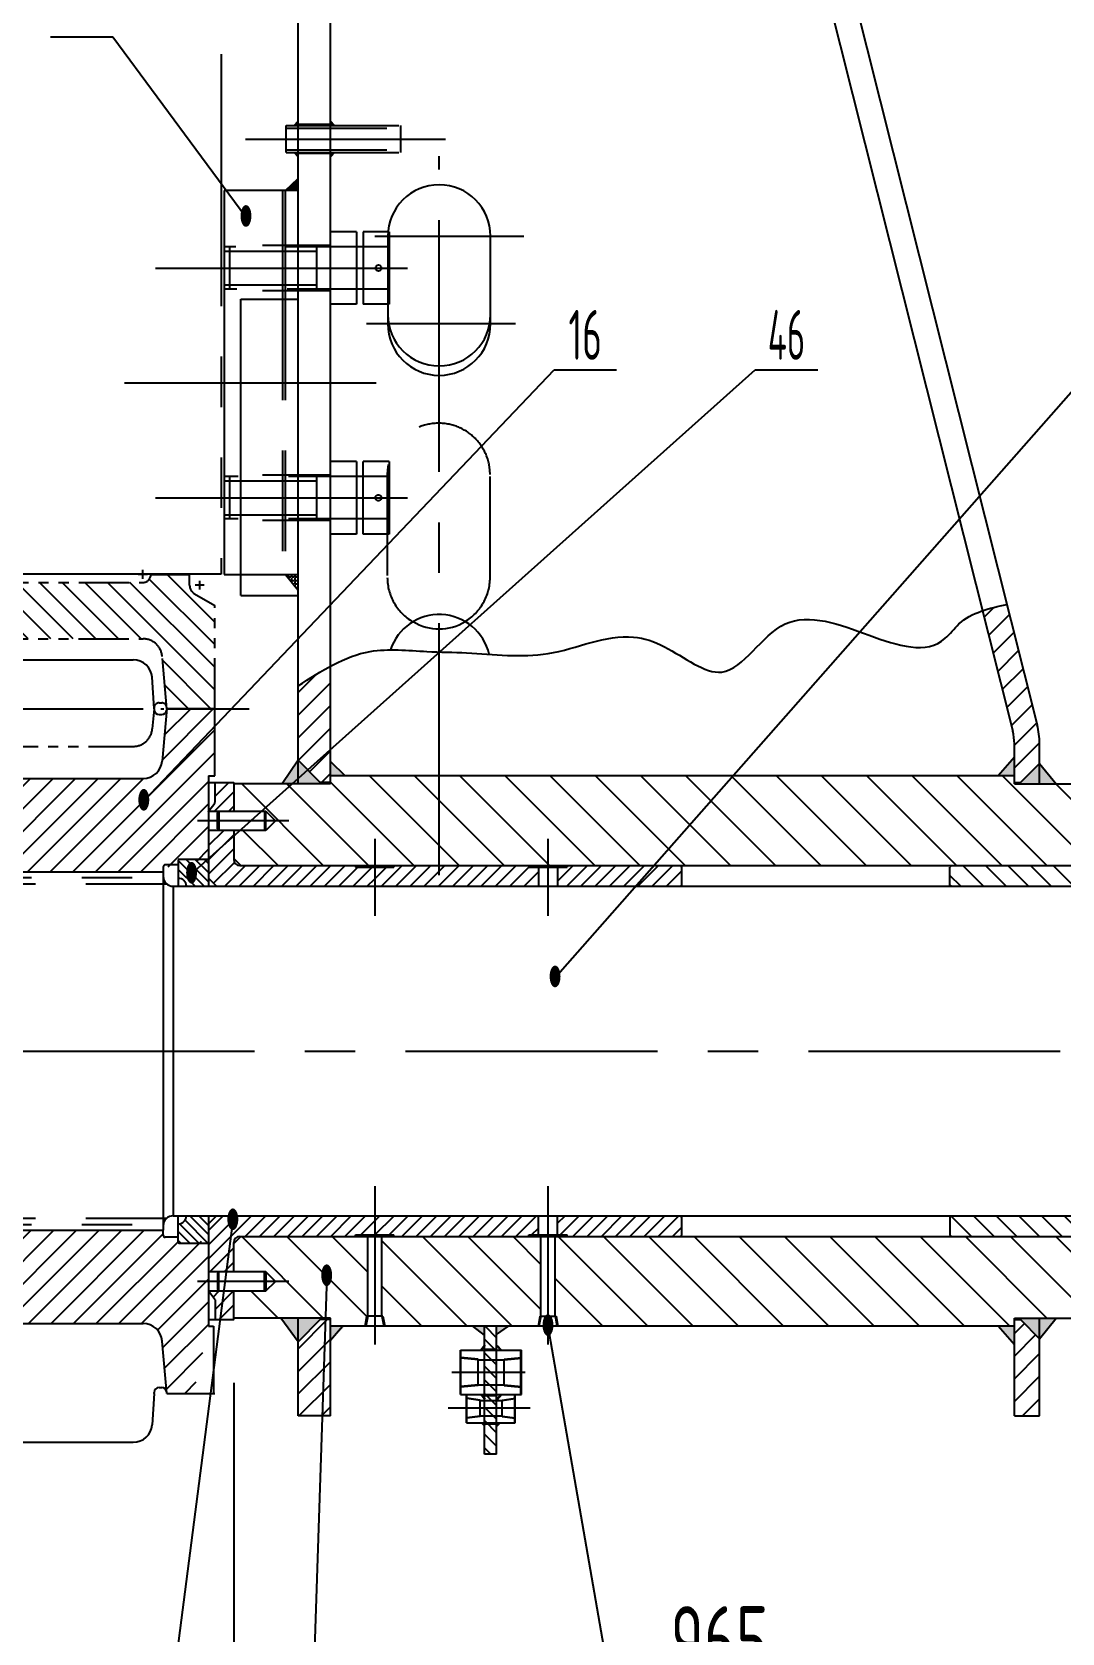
# Model space of a CAD drawing. Header units: millimetres. Extents: x 0 to 13784, y 0 to 6952.
# Drawn here: x 5673 to 6695, y 2333 to 3922 of the extents above; entities that cross this region are included whole.
import ezdxf
from ezdxf.enums import TextEntityAlignment as Align

# ---------------------------------------------------------------- set-up
doc = ezdxf.new("R2010")
doc.units = ezdxf.units.MM
doc.header["$LTSCALE"] = 200
for name, pattern in [('F', [0.75, 0.5, -0.25]), ('G', [2, 1.25, -0.25, 0.25, -0.25]), ('K', [2.5, 1.25, -0.25, 0.25, -0.25, 0.25, -0.25])]:
    doc.linetypes.add(name, pattern=pattern)
for name, color, linetype in [('01', 7, 'Continuous'), ('02', 1, 'Continuous'), ('04', 2, 'F'), ('05', 142, 'G'), ('07', 6, 'K'), ('08', 1, 'Continuous'), ('11', 3, 'Continuous')]:
    doc.layers.add(name, color=color, linetype=linetype)
doc.styles.get("Standard").update_dxf_attribs({"font": 'isocp', "width": 0.707, "bigfont": 'intecad.shx'})
doc.dimstyles.new('INTE', dxfattribs={"dimscale": 20, "dimtxt": 3.5, "dimasz": 3, "dimexe": 3, "dimexo": 0, "dimgap": 1, "dimtad": 1, "dimdec": 1, "dimdsep": 46, "dimtxsty": 'Standard', "dimcen": 0, "dimclrd": 1, "dimclre": 1, "dimclrt": 3, "dimaunit": 1, "dimadec": 0, "dimazin": 0, "dimtfac": 1, "dimtdec": 1, "dimtmove": 0, "dimatfit": 0, "dimfxl": 1, "dimarcsym": 0})
pattern_1 = [(45, (5289.451, 1947.818), (-7.07107, 7.07107), [])]
pattern_2 = [(45, (2050.437, 816.606), (-11.22532, 11.22532), [])]

# ---------------------------------------------------------------- blocks, each defined once
blk = doc.blocks.new('*D224')
at = {"layer": '08', "color": 1, "lineweight": -2}
for p, q in [((1247.4, 2937.9), (1247.4, 5372.2)), ((7138.9, 3240.5), (7138.9, 5372.2)), ((7078.9, 5312.2), (1307.4, 5312.2))]:
    blk.add_line(p, q, dxfattribs=at)
at = {"layer": '08', "color": 1}
for points in [[(1307.4, 5322.2), (1307.4, 5302.2), (1247.4, 5312.2)], [(7078.9, 5322.2), (7078.9, 5302.2), (7138.9, 5312.2)]]:
    blk.add_solid(points, dxfattribs=at)
at = {"layer": 'Defpoints', "color": 0}
for p in [(1247.4, 5312.2), (7138.9, 3240.5), (1247.4, 2937.9)]:
    blk.add_point(p, dxfattribs=at)
at = {"layer": '08', "color": 3, "insert": (4193.1, 5367.2), "char_height": 70, "attachment_point": 5}
blk.add_mtext('5891.5', dxfattribs=at)
blk = doc.blocks.new('*D217')
at = {"layer": '08', "color": 1, "lineweight": -2}
for p, q in [((5872.9, 2581.3), (5872.9, 2209.7)), ((6837.9, 2580.5), (6837.9, 2209.7)), ((6777.9, 2269.7), (5932.9, 2269.7))]:
    blk.add_line(p, q, dxfattribs=at)
at = {"layer": '08', "color": 1}
for points in [[(5932.9, 2279.7), (5932.9, 2259.7), (5872.9, 2269.7)], [(6777.9, 2279.7), (6777.9, 2259.7), (6837.9, 2269.7)]]:
    blk.add_solid(points, dxfattribs=at)
at = {"layer": 'Defpoints', "color": 0}
for p in [(5872.9, 2581.3), (6837.9, 2580.5), (5872.9, 2269.7)]:
    blk.add_point(p, dxfattribs=at)
at = {"layer": '08', "color": 3, "insert": (6355.4, 2324.7), "char_height": 70, "attachment_point": 5}
blk.add_mtext('965', dxfattribs=at)
blk = doc.blocks.new('ertr')
at = {"layer": '02', "linetype": 'Continuous'}
h = blk.add_hatch(dxfattribs=at)
h.set_pattern_fill('ANSI31', color=1, scale=5, angle=90, style=0)
h.set_pattern_definition([(135, (0, 7.99), (-11.22532, -11.22532), [])])
h.paths.add_polyline_path([(5341.3, 3262.1, -0.388879), (5360.3, 3279.4), (5492.4, 3279.4), (5492.4, 3335.4), (5360.6, 3335.4, -0.414214), (5352.6, 3343.4), (5314.2, 3343.4), (5314.2, 3332.7, -0.267949), (5309.2, 3324), (5289.2, 3312.4), (5289.2, 3210.1), (5336.8, 3210.1)])
h.paths.add_polyline_path([(5624.5, 3279.4, -0.388879), (5643.4, 3262.1), (5648, 3210.1), (5695.6, 3210.1), (5695.6, 3312.4), (5675.6, 3324, -0.267949), (5670.6, 3332.7), (5670.6, 3343.4), (5632.2, 3343.4, -0.414214), (5624.2, 3335.4), (5492.4, 3335.4), (5492.4, 3279.4)])
at = {"layer": '07', "color": 6, "linetype": 'K', "ltscale": 0.2}
for p, q in [((5304.2, 3328.3), (5304.2, 3337)), ((5352.6, 3343.4), (5314.2, 3343.4)), ((5314.2, 3332.7), (5314.2, 3343.4)), ((5352.6, 3343.4), (5352.6, 3343.4)), ((5632.2, 3343.4), (5632.2, 3343.4)), ((5632.2, 3343.4), (5670.6, 3343.4)), ((5670.6, 3332.7), (5670.6, 3343.4)), ((5680.6, 3328.3), (5680.6, 3337)), ((5309.2, 3324), (5289.2, 3312.4)), ((5299.8, 3332.7), (5308.5, 3332.7)), ((5360.6, 3335.4), (5624.2, 3335.4)), ((5675.6, 3324), (5695.6, 3312.4)), ((5684.9, 3332.7), (5676.2, 3332.7)), ((5289.2, 3210.1), (5289.2, 3312.4)), ((5695.6, 3210.1), (5695.6, 3312.4)), ((5360.3, 3279.4), (5624.5, 3279.4)), ((5336.8, 3210.1), (5341.3, 3262.1)), ((5648, 3210.1), (5643.4, 3262.1)), ((5336.8, 3210.1), (5289.2, 3210.1)), ((5344.5, 3215.9), (5341.9, 3215.9)), ((5349.5, 3210.1), (5349.5, 3210.9)), ((5349.5, 3210.1), (5351.2, 3190.1)), ((5349.5, 3210.1), (5351.2, 3190.1)), ((5635.3, 3210.1), (5633.5, 3190.1)), ((5635.3, 3210.1), (5635.3, 3210.9)), ((5640.3, 3215.9), (5642.9, 3215.9)), ((5648, 3210.1), (5695.6, 3210.1)), ((5370.2, 3172.7), (5614.6, 3172.7))]:
    blk.add_line(p, q, dxfattribs=at)
at = {"layer": '07', "color": 6, "linetype": 'K'}
for p, q in [((5628.7, 3343.4), (5619.6, 3343.4)), ((5624.2, 3338.9), (5624.2, 3348)), ((5336.8, 3210.1), (5336.8, 3214.4)), ((5349.5, 3210.1), (5349.5, 3201.9))]:
    blk.add_line(p, q, dxfattribs=at)
at = {"layer": '07', "color": 6, "linetype": 'K', "ltscale": 0.2}
for centre, radius, start, end in [((5360.6, 3343.4), 8, 180, 270), ((5624.2, 3343.4), 8, 270, 0), ((5304.2, 3332.7), 10, 300, 0), ((5680.6, 3332.7), 10, 180, 240), ((5360.3, 3260.4), 19, 90, 175), ((5624.5, 3260.4), 19, 5, 90), ((5341.9, 3210.9), 5, 90, 175), ((5344.5, 3210.9), 5, 0, 90), ((5640.3, 3210.9), 5, 90, 180), ((5642.9, 3210.9), 5, 5, 90), ((5370.2, 3191.7), 19, 185, 270), ((5370.2, 3191.7), 19, 185, 270), ((5614.6, 3191.7), 19, 270, 355)]:
    blk.add_arc(centre, radius, start, end, dxfattribs=at)

msp = doc.modelspace()

# ---------------------------------------------------------------- hatches: boundary and pattern name
at = {"layer": '01'}
for points in [[(5936.88, 3828.91), (5936.88, 3833.15), (5932.88, 3828.91)], [(5968.88, 3833.15), (5972.88, 3828.91), (5968.88, 3828.91)], [(5936.88, 3797.87), (5932.88, 3802.11), (5936.88, 3802.11)], [(5968.88, 3797.87), (5972.88, 3802.11), (5968.88, 3802.11)], [(5936.88, 3764.51), (5936.88, 3776.38), (5924.38, 3764.51)], [(5936.88, 3199.01), (5920.89, 3175.51), (5936.88, 3175.51)], [(5936.88, 3199.01), (5920.89, 3175.51), (5936.88, 3175.51)], [(6672.88, 3196.01), (6672.88, 3175.51), (6689.46, 3175.51)], [(6672.88, 3196.01), (6672.88, 3175.51), (6689.46, 3175.51)], [(5936.88, 2622.01), (5920.89, 2645.51), (5936.88, 2645.51)], [(5936.88, 2622.01), (5920.89, 2645.51), (5936.88, 2645.51)], [(6672.88, 2625.01), (6672.88, 2645.51), (6689.46, 2645.51)], [(6672.88, 2625.01), (6672.88, 2645.51), (6689.46, 2645.51)], [(6121.88, 2538.55), (6118.9, 2541.57), (6121.88, 2541.57)], [(6122.45, 2538.55), (6119.47, 2541.57), (6122.45, 2541.57)], [(6133.88, 2538.55), (6136.86, 2541.57), (6133.88, 2541.57)], [(6134.45, 2538.55), (6137.43, 2541.57), (6134.45, 2541.57)]]:
    msp.add_hatch(color=256, dxfattribs=at).paths.add_polyline_path(points)
h = msp.add_hatch(color=256, dxfattribs=at)
h.paths.add_polyline_path([(5936.88, 3175.51), (5958.88, 3175.51), (5958.88, 3177.01), (5936.88, 3199.01)])
h.paths.add_polyline_path([(5983.42, 3183.51), (5968.88, 3197.68), (5968.88, 3183.51)])
h = msp.add_hatch(color=256, dxfattribs=at)
h.paths.add_polyline_path([(6631.73, 3183.51), (6647.88, 3183.51), (6647.88, 3202.02)])
h.paths.add_polyline_path([(6672.88, 3196.01), (6653.88, 3177.01), (6653.88, 3175.51), (6672.88, 3175.51)])
h = msp.add_hatch(color=256, dxfattribs=at)
h.paths.add_polyline_path([(5936.88, 2645.51), (5958.88, 2645.51), (5958.88, 2644.01), (5936.88, 2622.01)])
h.paths.add_polyline_path([(5983.42, 2637.51), (5968.88, 2623.34), (5968.88, 2637.51)])
h = msp.add_hatch(color=256, dxfattribs=at)
h.paths.add_polyline_path([(6121.88, 2628.64), (6121.88, 2637.51), (6110.26, 2637.51)])
h.paths.add_polyline_path([(6133.88, 2629.36), (6145.82, 2637.51), (6133.88, 2637.51)])
h = msp.add_hatch(color=256, dxfattribs=at)
h.paths.add_polyline_path([(6631.73, 2637.51), (6647.88, 2637.51), (6647.88, 2619.01)])
h.paths.add_polyline_path([(6672.88, 2625.01), (6653.88, 2644.01), (6653.88, 2645.51), (6672.88, 2645.51)])
h = msp.add_hatch(color=256, dxfattribs=at)
h.paths.add_polyline_path([(6118.14, 2613.68), (6121.88, 2613.68), (6121.88, 2618.35)])
h.paths.add_polyline_path([(6133.88, 2613.68), (6138.15, 2613.68), (6133.88, 2618.46)])
h = msp.add_hatch(color=256, dxfattribs=at)
h.paths.add_polyline_path([(6118.71, 2613.68), (6122.45, 2613.68), (6122.45, 2618.35)])
h.paths.add_polyline_path([(6134.45, 2613.68), (6138.72, 2613.68), (6134.45, 2618.46)])
h = msp.add_hatch(color=256, dxfattribs=at)
h.paths.add_polyline_path([(6121.88, 2565), (6118.14, 2569.68), (6121.88, 2569.68)])
h.paths.add_polyline_path([(6133.88, 2564.9), (6133.88, 2569.68), (6138.15, 2569.68)])
h = msp.add_hatch(color=256, dxfattribs=at)
h.paths.add_polyline_path([(6122.45, 2565), (6118.71, 2569.68), (6122.45, 2569.68)])
h.paths.add_polyline_path([(6134.45, 2564.9), (6134.45, 2569.68), (6138.72, 2569.68)])
at = {"layer": '02'}
h = msp.add_hatch(dxfattribs=at)
h.set_pattern_fill('LINE', color=256, scale=5, angle=45, style=0)
h.set_pattern_definition(pattern_2)
edge = h.paths.add_edge_path()
edge.add_spline(control_points=[(6640.47, 3353.68), (6632.23, 3351.88), (6623.99, 3350.09), (6616.26, 3347.46)], knot_values=[722.0198542, 722.0198542, 722.0198542, 722.0198542, 746.2220326, 746.2220326, 746.2220326, 746.2220326], degree=3, periodic=0)
edge.add_line((6616.26, 3347.46), (6646.34, 3227.96))
edge.add_arc((6596.88, 3215.51), 51, 0, 14.13, ccw=False)
edge.add_line((6647.88, 3215.51), (6647.88, 3177.01))
edge.add_line((6647.88, 3177.01), (6653.88, 3177.01))
edge.add_line((6653.88, 3177.01), (6672.88, 3196.01))
edge.add_line((6672.88, 3196.01), (6672.88, 3215.51))
edge.add_arc((6596.88, 3215.51), 76, 360, 374.13)
edge.add_line((6670.58, 3234.07), (6640.47, 3353.68))
h.paths.add_polyline_path([(6672.88, 2625.01), (6653.88, 2644.01), (6647.88, 2644.01), (6647.88, 2548.51), (6672.88, 2548.51)])
h = msp.add_hatch(dxfattribs=at)
h.set_pattern_fill('LINE', color=256, scale=5, angle=45, style=0)
h.set_pattern_definition(pattern_2)
edge = h.paths.add_edge_path()
edge.add_line((5936.88, 3199.01), (5958.88, 3177.01))
edge.add_line((5958.88, 3177.01), (5968.88, 3177.01))
edge.add_line((5968.88, 3177.01), (5968.88, 3292.38))
edge.add_spline(control_points=[(5968.88, 3292.38), (5958.06, 3286.56), (5947.47, 3279.72), (5936.88, 3272.88)], knot_values=[0, 0, 0, 0, 36.4338943, 36.4338943, 36.4338943, 36.4338943], degree=3, periodic=0)
edge.add_line((5936.88, 3272.88), (5936.88, 3199.01))
h.paths.add_polyline_path([(5968.88, 2644.01), (5958.88, 2644.01), (5936.88, 2622.01), (5936.88, 2548.51), (5968.88, 2548.51)])
at = {"layer": '02', "linetype": 'Continuous'}
h = msp.add_hatch(dxfattribs=at)
h.set_pattern_fill('LINE', color=1, scale=5, angle=45, style=0)
h.set_pattern_definition([(45, (158.504, 48.115), (-11.22532, 11.22532), [])])
h.paths.add_polyline_path([(5650.88, 3088.31), (5650.88, 3180.91), (5518.76, 3180.91, -0.3888787), (5499.83, 3198.26), (5495.29, 3250.21), (5447.68, 3250.21), (5447.68, 3183.51), (5453.88, 3183.51), (5453.88, 3093.31), (5456.88, 3093.31, -0.4142136), (5458.88, 3091.31), (5458.88, 3088.31)])
h.paths.add_polyline_path([(5802.88, 3088.31), (5802.88, 3091.31, -0.4142136), (5804.88, 3093.31), (5817.88, 3093.31), (5817.88, 3099.01), (5847.88, 3099.01), (5847.88, 3183.51), (5854.08, 3183.51), (5854.08, 3250.21), (5806.48, 3250.21), (5801.93, 3198.26, -0.3888787), (5783, 3180.91), (5650.88, 3180.91), (5650.88, 3111.82), (5650.88, 3088.31)])
h.paths.add_polyline_path([(5650.88, 2732.71), (5650.88, 2640.11), (5783, 2640.11, -0.3888787), (5801.93, 2622.77), (5806.48, 2570.75), (5833.13, 2570.75), (5848.24, 2637.51), (5847.88, 2637.51), (5847.88, 2722.01), (5817.88, 2722.01), (5817.88, 2727.71), (5804.88, 2727.71, -0.4142136), (5802.88, 2729.71), (5802.88, 2732.71)])
h.paths.add_polyline_path([(5458.88, 2732.71), (5458.88, 2729.71, -0.4142136), (5456.88, 2727.71), (5453.88, 2727.71), (5453.88, 2637.51), (5448.88, 2637.51), (5448.88, 2570.75), (5495.28, 2570.75), (5499.83, 2622.77, -0.3888787), (5518.76, 2640.11), (5650.88, 2640.11), (5650.88, 2732.71)])
h = msp.add_hatch(dxfattribs=at)
h.set_pattern_fill('LINE', color=1, scale=10, angle=135, style=0)
h.set_pattern_definition([(135, (4303.322, 1789.51), (-22.45064, -22.45064), [])])
h.paths.add_polyline_path([(6830.88, 3094.51), (6837.88, 3101.51), (6837.88, 3129.51), (6805.88, 3129.51), (6796.22, 3139.01), (6805.88, 3148.51), (6837.88, 3148.51), (6837.88, 3175.51), (6806.88, 3175.51), (6647.88, 3175.51), (6647.88, 3183.51), (5968.88, 3183.51), (5968.88, 3175.51), (5872.88, 3175.51), (5872.88, 3148.51), (5904.88, 3148.51), (5914.54, 3139.01), (5904.88, 3129.51), (5872.88, 3129.51), (5872.88, 3101.51), (5879.88, 3094.51)])
h.paths.add_polyline_path([(6647.88, 2637.51), (6647.88, 2645.51), (6710, 2645.51), (6711.71, 2655.51), (6712.88, 2655.51), (6712.88, 2726.51), (6191.88, 2726.51), (6191.88, 2647.51), (6193.06, 2647.51), (6194.76, 2637.51)])
h.paths.add_polyline_path([(6133.88, 2637.51), (6175, 2637.51), (6176.71, 2647.51), (6177.88, 2647.51), (6177.88, 2726.51), (6019.88, 2726.51), (6019.88, 2647.51), (6021.06, 2647.51), (6022.76, 2637.51)])
h.paths.add_polyline_path([(6005.88, 2726.51), (5879.88, 2726.51), (5872.88, 2719.51), (5872.88, 2691.51), (5904.88, 2691.51), (5914.54, 2682.01), (5904.88, 2672.51), (5872.88, 2672.51), (5872.88, 2645.51), (5968.88, 2645.51), (5968.88, 2637.51), (6003, 2637.51), (6004.71, 2647.51), (6005.88, 2647.51)])
h.paths.add_polyline_path([(6796.22, 2682.01), (6805.88, 2691.51), (6837.88, 2691.51), (6837.88, 2719.51), (6830.88, 2726.51), (6726.88, 2726.51), (6726.88, 2655.51), (6728.06, 2655.51), (6729.76, 2645.51), (6806.88, 2645.51), (6837.88, 2645.51), (6837.88, 2672.51), (6805.88, 2672.51)])
h.paths.add_polyline_path([(6728.06, 2655.51), (6726.88, 2655.51), (6728.8, 2645.51), (6729.76, 2645.51)], flags=16)
h.paths.add_polyline_path([(6710, 2645.51), (6710.96, 2645.51), (6712.88, 2655.51), (6711.71, 2655.51)], flags=16)
h.paths.add_polyline_path([(6193.8, 2637.51), (6194.76, 2637.51), (6193.06, 2647.51), (6191.88, 2647.51)])
h.paths.add_polyline_path([(6175, 2637.51), (6175.96, 2637.51), (6177.88, 2647.51), (6176.71, 2647.51)])
h.paths.add_polyline_path([(6003, 2637.51), (6003.96, 2637.51), (6005.88, 2647.51), (6004.71, 2647.51)])
h.paths.add_polyline_path([(6021.06, 2647.51), (6019.88, 2647.51), (6021.8, 2637.51), (6022.76, 2637.51)], flags=16)
h = msp.add_hatch(dxfattribs=at)
h.set_pattern_fill('_USER', color=1, scale=10, angle=45, style=0, pattern_type=0)
h.set_pattern_definition(pattern_1)
h.paths.add_polyline_path([(5878.88, 3094.51, -0.4142136), (5872.88, 3100.51), (5872.88, 3129.51), (5847.88, 3129.51), (5847.88, 3082.01), (5855.88, 3074.01), (6012.88, 3074.01), (6012.88, 3093.01), (5993.88, 3093.01), (5993.88, 3094.51)])
h.paths.add_polyline_path([(5854.38, 3157), (5848.09, 3148.78, 0.0770717), (5847.94, 3148.51), (5872.88, 3148.51), (5872.88, 3177.01), (5854.38, 3177.01)])
h = msp.add_hatch(dxfattribs=at)
h.set_pattern_fill('LINE', color=1, scale=5, angle=45, style=0)
h.set_pattern_definition([(135, (7421.313, 1820.806), (11.22532, 11.22532), [])])
h.paths.add_polyline_path([(6738.88, 2726.51), (6738.88, 2728.01), (6719.88, 2728.01), (6719.88, 2747.01), (6854.88, 2747.01), (6862.88, 2739.01), (6862.88, 2691.51), (6837.88, 2691.51), (6837.88, 2720.51, 0.4142136), (6831.88, 2726.51)])
h.paths.add_polyline_path([(6856.38, 2644.01), (6837.88, 2644.01), (6837.88, 2672.51), (6862.82, 2672.51, -0.0770717), (6862.68, 2672.24), (6856.38, 2664.02)])
h.paths.add_polyline_path([(6585.38, 2726.51), (6583.88, 2728.01), (6583.88, 2745.51), (6585.38, 2747.01), (6719.88, 2747.01), (6719.88, 2728.01), (6700.88, 2728.01), (6700.88, 2726.51)])
h.paths.add_polyline_path([(6585.38, 3074.01), (6583.88, 3075.51), (6583.88, 3093.01), (6585.38, 3094.51), (6697.88, 3094.51), (6700.88, 3094.51), (6700.88, 3093.01), (6719.88, 3093.01), (6719.88, 3074.01)])
h.paths.add_polyline_path([(6719.88, 3074.01), (6719.88, 3093.01), (6738.88, 3093.01), (6738.88, 3094.51), (6831.88, 3094.51, 0.4142136), (6837.88, 3100.51), (6837.88, 3129.51), (6862.88, 3129.51), (6862.88, 3082.01), (6854.88, 3074.01)])
h.paths.add_polyline_path([(6856.38, 3157), (6862.68, 3148.78, -0.0770717), (6862.82, 3148.51), (6837.88, 3148.51), (6837.88, 3177.01), (6856.38, 3177.01)])
at = {"layer": '02'}
h = msp.add_hatch(dxfattribs=at)
h.set_pattern_fill('LINE', color=256, scale=2, angle=135, style=0)
h.set_pattern_definition([(135, (158.504, 48.115), (-4.490128, -4.490128), [])])
h.paths.add_polyline_path([(5847.88, 3101.01), (5818.88, 3101.01), (5817.88, 3100.01), (5817.88, 3082.01, -0.4142136), (5825.88, 3074.01), (5847.88, 3074.01)])
h.paths.add_polyline_path([(5825.88, 2747.01, -0.4142136), (5817.88, 2739.01), (5817.88, 2721.01), (5818.88, 2720.01), (5847.88, 2720.01), (5847.88, 2747.01)])
at = {"layer": '02', "linetype": 'Continuous'}
h = msp.add_hatch(dxfattribs=at)
h.set_pattern_fill('_USER', color=1, scale=10, angle=45, style=0, pattern_type=0)
h.set_pattern_definition(pattern_1)
h.paths.add_polyline_path([(6165.88, 2726.51), (6165.88, 2728.01), (6175.38, 2728.01), (6175.38, 2747.01), (6012.88, 2747.01), (6012.88, 2728.01), (6031.88, 2728.01), (6031.88, 2726.51)])
h.paths.add_polyline_path([(6316.38, 2726.51), (6317.88, 2728.01), (6317.88, 2745.51), (6316.38, 2747.01), (6194.38, 2747.01), (6194.38, 2728.01), (6203.88, 2728.01), (6203.88, 2726.51)])
h.paths.add_polyline_path([(5993.88, 2726.51), (5993.88, 2728.01), (6012.88, 2728.01), (6012.88, 2747.01), (5855.88, 2747.01), (5847.88, 2739.01), (5847.88, 2691.51), (5872.88, 2691.51), (5872.88, 2720.51, -0.4142136), (5878.88, 2726.51)])
h.paths.add_polyline_path([(5854.38, 2644.01), (5872.88, 2644.01), (5872.88, 2672.51), (5847.94, 2672.51, 0.0770717), (5848.09, 2672.24), (5854.38, 2664.02)])
h.paths.add_polyline_path([(6031.88, 3094.51), (6031.88, 3093.01), (6012.88, 3093.01), (6012.88, 3074.01), (6175.38, 3074.01), (6175.38, 3093.01), (6165.88, 3093.01), (6165.88, 3094.51)])
h.paths.add_polyline_path([(6203.88, 3094.51), (6203.88, 3093.01), (6194.38, 3093.01), (6194.38, 3074.01), (6316.38, 3074.01), (6317.88, 3075.51), (6317.88, 3093.01), (6316.38, 3094.51)])
h = msp.add_hatch(dxfattribs=at)
h.set_pattern_fill('LINE', color=1, scale=3, angle=135, style=0)
h.set_pattern_definition([(135, (4303.322, 1789.509), (-6.73519, -6.73519), [])])
h.paths.add_polyline_path([(6133.88, 2637.51), (6121.88, 2637.51), (6121.88, 2591.68), (6133.88, 2591.68)])
h.paths.add_polyline_path([(6133.88, 2591.68), (6121.88, 2591.68), (6121.88, 2556.07), (6133.88, 2556.07)])
h.paths.add_polyline_path([(6121.88, 2510.51), (6133.88, 2510.51), (6133.88, 2556.07), (6121.88, 2556.07)])
at = {"layer": '04', "linetype": 'F'}
h = msp.add_hatch(dxfattribs=at)
h.set_pattern_fill('ANGLE', color=2, scale=0.5, style=0)
h.set_pattern_definition([(0, (3091.1442, 213.251), (0, 3.4925), [2.54, -0.9525]), (90, (3091.1442, 213.251), (-3.4925, 2e-16), [2.54, -0.9525])])
h.paths.add_polyline_path([(5936.88, 3368), (5936.88, 3383.51), (5924.38, 3383.51)])

# ---------------------------------------------------------------- linework, layer by layer
for p, q in [((5528.66, 3298.74), (5773.1, 3298.74)), ((5793.78, 3250.27), (5792.03, 3281.4)), ((5793.78, 3250.27), (5793.78, 3249.41)), ((5798.78, 3244.41), (5801.39, 3244.41)), ((5806.48, 3250.27), (5801.93, 3198.26)), ((5806.48, 3250.27), (5854.08, 3250.27)), ((5518.76, 3180.91), (5783, 3180.91)), ((5518.76, 2640.11), (5783, 2640.11)), ((5806.48, 2570.75), (5801.93, 2622.77)), ((5798.78, 2576.61), (5801.39, 2576.61)), ((5793.78, 2570.75), (5792.03, 2539.63)), ((5793.78, 2570.75), (5793.78, 2571.61)), ((5806.48, 2570.75), (5854.08, 2570.75)), ((5528.66, 2522.28), (5773.1, 2522.28))]:
    msp.add_line(p, q)
for centre, radius, start, end in [((5773.1, 3279.74), 19, 5, 90), ((5798.78, 3249.41), 5, 180, 270), ((5801.39, 3249.41), 5, 270, 355), ((5783, 3199.91), 19, 270, 355), ((5783, 2621.11), 19, 5, 90), ((5798.78, 2571.61), 5, 90, 180), ((5801.39, 2571.61), 5, 5, 90), ((5773.1, 2541.28), 19, 270, 355)]:
    msp.add_arc(centre, radius, start, end)
at = {"layer": '01'}
for p, q in [((6274.25, 4808.45), (6670.58, 3234.07)), ((6252.81, 4791.19), (6646.34, 3227.96)), ((5932.88, 3828.91), (5936.88, 3833.15)), ((5972.88, 3828.91), (5968.88, 3833.15)), ((5932.88, 3802.11), (5936.88, 3797.87)), ((5972.88, 3802.11), (5968.88, 3797.87)), ((5924.38, 3764.51), (5936.88, 3776.38)), ((6025.88, 3719.1), (6025.88, 3632)), ((6127.88, 3632), (6127.88, 3719.1)), ((5879.88, 3656.5), (5936.88, 3656.5)), ((5879.88, 3362.5), (5936.88, 3362.5)), ((6647.88, 3175.51), (6647.88, 3215.51)), ((6672.88, 3175.51), (6672.88, 3215.51)), ((5936.88, 3199.01), (5920.89, 3175.51)), ((6672.88, 3196.01), (6689.46, 3175.51)), ((5856.88, 3146.92), (5858.11, 3148.51)), ((5858.11, 3148.51), (5858.11, 3129.51)), ((5903.29, 3148.51), (5903.29, 3129.51)), ((5903.29, 3148.51), (5904.88, 3147.14)), ((5856.88, 3131.1), (5858.11, 3129.51)), ((5903.29, 3129.51), (5904.88, 3130.89)), ((5817.88, 3100.01), (5818.88, 3101.01)), ((5802.88, 3088.31), (5802.88, 2732.71)), ((5812.88, 3074.01), (5812.88, 2747.01)), ((5802.88, 2727.71), (5802.88, 2732.71)), ((5817.88, 2721.01), (5818.88, 2720.01)), ((5856.88, 2689.92), (5858.11, 2691.51)), ((5858.11, 2672.51), (5858.11, 2691.51)), ((5903.29, 2672.51), (5903.29, 2691.51)), ((5903.29, 2691.51), (5904.88, 2690.14)), ((5856.88, 2674.1), (5858.11, 2672.51)), ((5903.29, 2672.51), (5904.88, 2673.89)), ((6121.88, 2628.64), (6110.26, 2637.51)), ((6133.88, 2629.36), (6145.82, 2637.51)), ((6647.88, 2548.51), (6647.88, 2645.51)), ((6672.88, 2548.51), (6672.88, 2645.51)), ((6672.88, 2625.01), (6689.46, 2645.51)), ((6097.88, 2569.68), (6097.88, 2613.68)), ((6098.45, 2569.68), (6098.45, 2613.68)), ((6121.88, 2618.35), (6118.14, 2613.68)), ((6122.45, 2618.35), (6118.71, 2613.68)), ((6133.88, 2618.46), (6138.15, 2613.68)), ((6134.45, 2618.46), (6138.72, 2613.68)), ((6157.88, 2569.68), (6157.88, 2613.68)), ((6158.45, 2569.68), (6158.45, 2613.68)), ((6103.88, 2541.57), (6103.88, 2569.68)), ((6104.45, 2541.57), (6104.45, 2569.68)), ((6121.88, 2565), (6118.14, 2569.68)), ((6122.45, 2565), (6118.71, 2569.68)), ((6133.88, 2564.9), (6138.15, 2569.68)), ((6134.45, 2564.9), (6138.72, 2569.68)), ((6151.88, 2541.57), (6151.88, 2569.68)), ((6152.45, 2541.57), (6152.45, 2569.68)), ((6647.88, 2548.51), (6672.88, 2548.51)), ((6121.88, 2538.55), (6118.9, 2541.57)), ((6122.45, 2538.55), (6119.47, 2541.57)), ((6133.88, 2538.55), (6136.86, 2541.57)), ((6134.45, 2538.55), (6137.43, 2541.57)), ((6133.88, 2510.51), (6121.88, 2510.51))]:
    msp.add_line(p, q, dxfattribs=at)
at = {"layer": '01', "color": 7, "linetype": 'Continuous'}
for p, q in [((5936.88, 3175.51), (5936.88, 4405.51)), ((5968.88, 3175.51), (5968.88, 4405.51)), ((5924.88, 3828.91), (5936.88, 3828.91)), ((5924.88, 3802.11), (5924.88, 3828.91)), ((5924.88, 3802.11), (5936.88, 3802.11)), ((5863.38, 3764.51), (5863.38, 3383.51)), ((5936.88, 3764.51), (5863.38, 3764.51)), ((5921.38, 3764.51), (5921.38, 3656.5)), ((5923.88, 3764.51), (5923.88, 3656.5)), ((6027.38, 3723.52), (6026.07, 3723.52)), ((6027.38, 3723.52), (6027.38, 3651.5)), ((6025.88, 3708.51), (6027.38, 3708.51)), ((5879.88, 3362.5), (5879.88, 3656.5)), ((6025.88, 3666.51), (6027.38, 3666.51)), ((6027.38, 3651.5), (6025.88, 3651.5)), ((5863.38, 3383.51), (5879.88, 3383.51)), ((5854.08, 3183.51), (5854.08, 3258.2)), ((5847.88, 3183.51), (5847.88, 3074.01)), ((5847.88, 3183.51), (5854.08, 3183.51)), ((6647.88, 3183.51), (5968.88, 3183.51)), ((5847.88, 3177.01), (5872.88, 3177.01)), ((5854.38, 3157.51), (5854.38, 3177.01)), ((5872.88, 3177.01), (5872.88, 3148.51)), ((5968.88, 3175.51), (5872.88, 3175.51)), ((6647.88, 3175.51), (6806.88, 3175.51)), ((5847.94, 3148.51), (5904.88, 3148.51)), ((5848.09, 3148.78), (5854.07, 3156.6)), ((5856.88, 3131.1), (5856.88, 3146.92)), ((5904.88, 3129.51), (5904.88, 3148.51)), ((5904.88, 3148.51), (5914.54, 3139.01)), ((5914.54, 3139.01), (5904.88, 3129.51)), ((5904.88, 3129.51), (5847.88, 3129.51)), ((5872.88, 3129.51), (5872.88, 3100.51)), ((5817.88, 3100.01), (5817.88, 3074.01)), ((5818.88, 3101.01), (5847.88, 3101.01)), ((5879.88, 3094.51), (5872.88, 3101.51)), ((5448.88, 3088.31), (5802.88, 3088.31)), ((5802.88, 3093.31), (5802.88, 3088.31)), ((5817.88, 3095.31), (5804.88, 3095.31)), ((5847.88, 3082.01), (5855.88, 3074.01)), ((5878.88, 3094.51), (6831.88, 3094.51)), ((5993.88, 3094.51), (5993.88, 3093.01)), ((5993.88, 3093.01), (6031.88, 3093.01)), ((6031.88, 3094.51), (6031.88, 3093.01)), ((6165.88, 3094.51), (6165.88, 3093.01)), ((6165.88, 3093.01), (6203.88, 3093.01)), ((6175.38, 3093.01), (6175.38, 3074.01)), ((6194.38, 3093.01), (6194.38, 3074.01)), ((6203.88, 3094.51), (6203.88, 3093.01)), ((6316.38, 3094.51), (6317.88, 3093.01)), ((6317.88, 3074.01), (6317.88, 3093.01)), ((6585.38, 3094.51), (6583.88, 3093.01)), ((6583.88, 3074.01), (6583.88, 3093.01)), ((5812.88, 3074.01), (6878.88, 3074.01)), ((6316.38, 3074.01), (6317.88, 3075.51)), ((6585.38, 3074.01), (6583.88, 3075.51)), ((5448.88, 2732.71), (5802.88, 2732.71)), ((5812.88, 2747.01), (6878.88, 2747.01)), ((5817.88, 2721.01), (5817.88, 2747.01)), ((5847.88, 2747.01), (5847.88, 2637.51)), ((5847.88, 2739.01), (5855.88, 2747.01)), ((6175.38, 2728.01), (6175.38, 2747.01)), ((6194.38, 2728.01), (6194.38, 2747.01)), ((6316.38, 2747.01), (6317.88, 2745.51)), ((6317.88, 2728.01), (6317.88, 2747.01)), ((6585.38, 2747.01), (6583.88, 2745.51)), ((6583.88, 2747.01), (6583.88, 2728.01)), ((5817.88, 2725.71), (5804.88, 2725.71)), ((5818.88, 2720.01), (5847.88, 2720.01)), ((5879.88, 2726.51), (5872.88, 2719.51)), ((5872.88, 2691.51), (5872.88, 2720.51)), ((5878.88, 2726.51), (6831.88, 2726.51)), ((5993.88, 2726.51), (5993.88, 2728.01)), ((5993.88, 2728.01), (6031.88, 2728.01)), ((6005.88, 2647.51), (6005.88, 2726.51)), ((6019.88, 2647.51), (6019.88, 2726.51)), ((6031.88, 2726.51), (6031.88, 2728.01)), ((6165.88, 2728.01), (6203.88, 2728.01)), ((6165.88, 2726.51), (6165.88, 2728.01)), ((6177.88, 2647.51), (6177.88, 2726.51)), ((6191.88, 2647.51), (6191.88, 2726.51)), ((6203.88, 2726.51), (6203.88, 2728.01)), ((6316.38, 2726.51), (6317.88, 2728.01)), ((6585.38, 2726.51), (6583.88, 2728.01)), ((5904.88, 2691.51), (5847.88, 2691.51)), ((5856.88, 2689.92), (5856.88, 2674.1)), ((5904.88, 2691.51), (5904.88, 2672.51)), ((5914.54, 2682.01), (5904.88, 2691.51)), ((5847.94, 2672.51), (5904.88, 2672.51)), ((5848.09, 2672.24), (5854.07, 2664.42)), ((5872.88, 2644.01), (5872.88, 2672.51)), ((5904.88, 2672.51), (5914.54, 2682.01)), ((5854.38, 2663.51), (5854.38, 2644.01)), ((5847.88, 2644.01), (5872.88, 2644.01)), ((5847.88, 2637.51), (5852.88, 2637.51)), ((5852.88, 2637.51), (5852.88, 2570.75)), ((5968.88, 2645.51), (5872.88, 2645.51)), ((5936.88, 2622.01), (5919.8, 2645.51)), ((5936.88, 2548.51), (5936.88, 2645.51)), ((5968.88, 2548.51), (5968.88, 2645.51)), ((6647.88, 2637.51), (5968.88, 2637.51)), ((6005.88, 2647.51), (6003.96, 2637.51)), ((6021.06, 2647.51), (6004.71, 2647.51)), ((6019.88, 2647.51), (6021.8, 2637.51)), ((6121.88, 2510.51), (6121.88, 2637.51)), ((6133.88, 2510.51), (6133.88, 2637.51)), ((6177.88, 2647.51), (6175.96, 2637.51)), ((6176.71, 2647.51), (6193.06, 2647.51)), ((6191.88, 2647.51), (6193.8, 2637.51)), ((6647.88, 2645.51), (6806.88, 2645.51)), ((6097.88, 2613.68), (6122.45, 2613.68)), ((6133.88, 2613.68), (6158.45, 2613.68)), ((6097.88, 2569.68), (6122.45, 2569.68)), ((6133.88, 2569.68), (6158.45, 2569.68)), ((5968.88, 2548.51), (5936.88, 2548.51)), ((6103.88, 2541.57), (6122.45, 2541.57)), ((6133.88, 2541.57), (6152.45, 2541.57))]:
    msp.add_line(p, q, dxfattribs=at)
msp.add_circle((6016.65, 3687.51), 3, dxfattribs=at)
at = {"layer": '01'}
for centre, radius, start, end in [((6076.88, 3719.1), 51, 0, 180), ((6076.88, 3641.37), 51, 180, 0), ((6076.88, 3632), 51, 180, 0), ((6076.88, 3292.69), 51, 13.03608, 161.79919), ((6076.88, 3380.51), 51, 239.43179, 300.56821), ((6596.88, 3215.51), 51, 0, 14.13), ((6596.88, 3215.51), 51, 0, 14.13), ((6596.88, 3215.51), 76, 0, 14.13), ((6596.88, 3215.51), 76, 0, 14.13), ((5812.88, 3084.01), 10, 180, 270), ((5817.88, 3074.01), 8, 0, 90), ((5812.88, 2737.01), 10, 90, 180), ((5817.88, 2747.01), 8, 270, 0)]:
    msp.add_arc(centre, radius, start, end, dxfattribs=at)
at = {"layer": '01', "color": 7, "linetype": 'Continuous'}
for centre, radius, start, end in [((5848.88, 3148.17), 1, 142.56799, 180), ((5852.88, 3157.51), 1.5, 322.56799, 0), ((5818.88, 3100.01), 1, 90, 180), ((5878.88, 3100.51), 6, 180, 270), ((5804.88, 3093.31), 2, 90, 180), ((5804.88, 2727.71), 2, 180, 270), ((5818.88, 2721.01), 1, 180, 270), ((5878.88, 2720.51), 6, 90, 180), ((5848.88, 2672.85), 1, 180, 217.43201), ((5852.88, 2663.51), 1.5, 0, 37.43201)]:
    msp.add_arc(centre, radius, start, end, dxfattribs=at)
at = {"layer": '02'}
for p, q in [((5753.02, 3916.69), (5691.02, 3916.69)), ((5885.06, 3738.13), (5753.02, 3916.69)), ((5783.63, 3158.77), (6190.87, 3586.44)), ((5831.06, 3086.41), (6390.64, 3586.44)), ((6190.87, 3586.44), (6252.87, 3586.44)), ((6191.93, 2983.52), (6723.87, 3586.44)), ((6390.64, 3586.44), (6452.64, 3586.44)), ((5848.09, 3148.78), (5847.88, 3148.51)), ((5847.88, 3148.17), (5847.88, 3148.51)), ((5872.01, 2742.51), (5785.67, 2073.88)), ((5965.2, 2687.01), (5944.94, 2073.88)), ((5847.88, 2672.85), (5847.88, 2672.51)), ((5848.09, 2672.24), (5847.88, 2672.51)), ((6184.88, 2637.51), (6282.85, 2073.88))]:
    msp.add_line(p, q, dxfattribs=at)
at = {"layer": '02', "color": 1, "linetype": 'Continuous'}
for p, q in [((6004.71, 2647.51), (6003, 2637.51)), ((6021.06, 2647.51), (6022.76, 2637.51)), ((6176.71, 2647.51), (6175, 2637.51)), ((6193.06, 2647.51), (6194.76, 2637.51))]:
    msp.add_line(p, q, dxfattribs=at)
at = {"layer": '02'}
msp.add_spline([(5936.88, 3272.88), (6008.33, 3307), (6064.72, 3307), (6104.13, 3305.64), (6184.98, 3304.96), (6269.91, 3321.26), (6300.48, 3311.75), (6357.56, 3286.63), (6420.29, 3334.31), (6579.28, 3320.05), (6592.87, 3334.31), (6640.47, 3353.68)], degree=3, dxfattribs=at)
at = {"layer": '04', "color": 2, "linetype": 'F'}
for p, q in [((5968.88, 3830.01), (5936.88, 3830.01)), ((5936.88, 3828.91), (6038.88, 3828.91)), ((6038.88, 3802.11), (6038.88, 3828.91)), ((5924.88, 3826.16), (6038.88, 3826.16)), ((5924.88, 3804.86), (6038.88, 3804.86)), ((5936.88, 3802.11), (6038.88, 3802.11)), ((5968.88, 3801.01), (5936.88, 3801.01)), ((5968.88, 3651.5), (5968.88, 3723.52)), ((5994.88, 3723.52), (5968.88, 3723.52)), ((5994.88, 3723.52), (5994.88, 3651.5)), ((6001.38, 3723.52), (6001.38, 3651.5)), ((6026.07, 3723.52), (6001.38, 3723.52)), ((6025, 3708.51), (5863.38, 3708.51)), ((5863.38, 3704.31), (5955.38, 3704.31)), ((5868.88, 3666.51), (5868.88, 3708.51)), ((5968.88, 3710.01), (5901.38, 3710.01)), ((5955.38, 3666.51), (5955.38, 3708.51)), ((5863.38, 3670.71), (5955.38, 3670.71)), ((6025.88, 3666.51), (5863.38, 3666.51)), ((5968.88, 3665.01), (5901.38, 3665.01)), ((5921.38, 3656.5), (5921.38, 3383.51)), ((5923.88, 3656.5), (5923.88, 3383.51)), ((5994.88, 3651.5), (5968.88, 3651.5)), ((6025.88, 3651.5), (6001.38, 3651.5)), ((5968.88, 3423.5), (5968.88, 3495.52)), ((5994.88, 3495.52), (5968.88, 3495.52)), ((5994.88, 3495.52), (5994.88, 3423.5)), ((6001.38, 3423.5), (6001.38, 3495.52)), ((6027.38, 3495.52), (6001.38, 3495.52)), ((6027.38, 3495.52), (6027.38, 3423.5)), ((6027.38, 3480.51), (5863.38, 3480.51)), ((5868.88, 3438.51), (5868.88, 3480.51)), ((5968.88, 3482.01), (5901.38, 3482.01)), ((5955.38, 3438.51), (5955.38, 3480.51)), ((6025.38, 3482.51), (6025.38, 3380.51)), ((6127.38, 3380.51), (6127.38, 3482.51)), ((5863.38, 3476.31), (5955.38, 3476.31)), ((5863.38, 3442.71), (5955.38, 3442.71)), ((6027.38, 3438.51), (5863.38, 3438.51)), ((5968.88, 3437.01), (5901.38, 3437.01)), ((5994.88, 3423.5), (5968.88, 3423.5)), ((6027.38, 3423.5), (6001.38, 3423.5)), ((5879.88, 3383.51), (5936.88, 3383.51)), ((5924.38, 3383.51), (5936.88, 3368)), ((5958.88, 3177.01), (5936.88, 3199.01)), ((6653.88, 3177.01), (6672.88, 3196.01)), ((5968.88, 3177.01), (5958.88, 3177.01)), ((6647.88, 3177.01), (6653.88, 3177.01)), ((5426.02, 3076.41), (5806.38, 3076.41)), ((5426.02, 2744.61), (5806.38, 2744.61)), ((5958.88, 2644.01), (5936.88, 2622.01)), ((5968.88, 2644.01), (5958.88, 2644.01)), ((6647.88, 2644.01), (6653.88, 2644.01)), ((6653.88, 2644.01), (6672.88, 2625.01)), ((6115.45, 2604.62), (6098.45, 2606.43)), ((6115.45, 2604.09), (6098.45, 2605.65)), ((6122.45, 2614.68), (6134.45, 2614.68)), ((6122.45, 2613.68), (6134.45, 2613.68)), ((6141.45, 2604.62), (6158.45, 2606.43)), ((6141.45, 2604.09), (6158.45, 2605.65)), ((6115.45, 2578.74), (6115.45, 2604.62)), ((6115.45, 2604.09), (6141.45, 2604.09)), ((6141.45, 2578.74), (6141.45, 2604.62)), ((6115.45, 2579.26), (6098.45, 2577.7)), ((6115.45, 2578.74), (6098.45, 2576.92)), ((6115.45, 2579.26), (6141.45, 2579.26)), ((6141.45, 2579.26), (6158.45, 2577.7)), ((6141.45, 2578.74), (6158.45, 2576.92)), ((6117.45, 2564.21), (6104.45, 2566.04)), ((6117.45, 2563.9), (6104.45, 2565.69)), ((6117.45, 2547.92), (6117.45, 2564.21)), ((6117.45, 2563.9), (6139.5, 2563.9)), ((6122.45, 2569.68), (6134.45, 2569.68)), ((6122.45, 2568.68), (6134.45, 2568.68)), ((6139.45, 2564.21), (6152.45, 2566.04)), ((6139.45, 2563.9), (6152.45, 2565.69)), ((6139.45, 2547.92), (6139.45, 2564.21)), ((6117.45, 2548.24), (6104.45, 2546.44)), ((6117.45, 2547.92), (6104.45, 2546.09)), ((6139.45, 2548.24), (6117.45, 2548.24)), ((6139.45, 2548.24), (6152.45, 2546.44)), ((6139.45, 2547.92), (6152.45, 2546.09)), ((6122.45, 2541.57), (6134.45, 2541.57)), ((6122.45, 2540.57), (6134.45, 2540.57))]:
    msp.add_line(p, q, dxfattribs=at)
at = {"layer": '04'}
for p, q in [((5968.88, 3197.68), (5983.42, 3183.51)), ((6647.88, 3202.02), (6631.73, 3183.51)), ((5968.88, 2623.53), (5980.78, 2637.51)), ((6647.88, 2619.01), (6631.73, 2637.51))]:
    msp.add_line(p, q, dxfattribs=at)
msp.add_circle((6016.53, 3459.51), 3, dxfattribs=at)
at = {"layer": '04', "color": 2, "linetype": 'F'}
for centre, start, end in [((6076.38, 3482.51), 0, 180), ((6076.38, 3380.51), 180, 239.43179), ((6076.38, 3380.51), 300.56821, 0)]:
    msp.add_arc(centre, 51, start, end, dxfattribs=at)
at = {"layer": '05'}
for p, q in [((5884.74, 3815.51), (6083.25, 3815.51)), ((6076.88, 3085.11), (6076.88, 3798.59)), ((6012.85, 3719.1), (6160.75, 3719.1)), ((6152.75, 3632), (6004.86, 3632)), ((5764.35, 3573.51), (6055.54, 3573.51)), ((5432.93, 3250.21), (5888.39, 3250.21)), ((5500.41, 3250.21), (5803.65, 3250.21)), ((5927.55, 3139.01), (5836.82, 3139.01)), ((5422.24, 3082.74), (5810.52, 3082.74)), ((3243.51, 2910.51), (7047.43, 2910.51)), ((5422.24, 2738.28), (5810.52, 2738.28)), ((5927.55, 2682.01), (5836.82, 2682.01)), ((6162.07, 2591.68), (6089.52, 2591.68)), ((6167.25, 2556.07), (6085.65, 2556.07))]:
    msp.add_line(p, q, dxfattribs=at)
at = {"layer": '05', "color": 142, "linetype": 'G'}
for p, q in [((5795.29, 3687.51), (6050.49, 3687.51)), ((5795.29, 3459.51), (6060.3, 3459.51)), ((6012.88, 3121.1), (6012.88, 3044.6)), ((6184.88, 3121.1), (6184.88, 3044.6)), ((6012.88, 2776.43), (6012.88, 2619.19)), ((6184.88, 2776.43), (6184.88, 2619.19))]:
    msp.add_line(p, q, dxfattribs=at)
at = {"layer": '07'}
for p, q in [((5860.38, 4399.57), (5860.38, 3383.57)), ((5860.38, 3383.57), (5441.38, 3383.57))]:
    msp.add_line(p, q, dxfattribs=at)

# ---------------------------------------------------------------- block references
at = {"layer": '05'}
msp.add_blockref('ertr', (158.5, 40.12), dxfattribs=at)

# ---------------------------------------------------------------- texts
at = {"layer": '02', "width": 0.605172}
for p, p2 in [((5879.06, 3728.13), (5891.06, 3728.13)), ((5777.63, 3148.77), (5789.63, 3148.77)), ((5825.06, 3076.41), (5837.06, 3076.41)), ((6185.93, 2973.52), (6197.93, 2973.52)), ((5866.01, 2732.51), (5878.01, 2732.51)), ((5959.2, 2677.01), (5971.2, 2677.01)), ((6178.88, 2627.51), (6190.88, 2627.51))]:
    msp.add_text('●', height=20, dxfattribs=at).set_placement(p, p2, align=Align.FIT)
at = {"layer": '11'}
for s, width, p, p2 in [('16', 0.610556, (6205.25, 3596.44), (6238.48, 3596.44)), ('46', 0.536975, (6403.04, 3596.44), (6440.24, 3596.44))]:
    msp.add_text(s, height=49.497, dxfattribs=dict(at, width=width)).set_placement(p, p2, align=Align.FIT)

# ---------------------------------------------------------------- dimensions: what is measured, and where the dimension line sits
at = {"layer": '08'}
for base, p1, p2, picture, middle in [((1247.38, 5312.16), (7138.88, 3240.51), (1247.38, 2937.91), '*D224', (4193.13, 5367.16)), ((5872.88, 2269.71), (6837.88, 2580.51), (5872.88, 2581.3), '*D217', (6355.38, 2324.71))]:
    dim = msp.add_linear_dim(base=base, p1=p1, p2=p2, dimstyle='INTE', dxfattribs=at)
    dim.commit()
    dim.dimension.update_dxf_attribs({"geometry": picture, "text_midpoint": middle})

doc.saveas('drawing.dxf')
